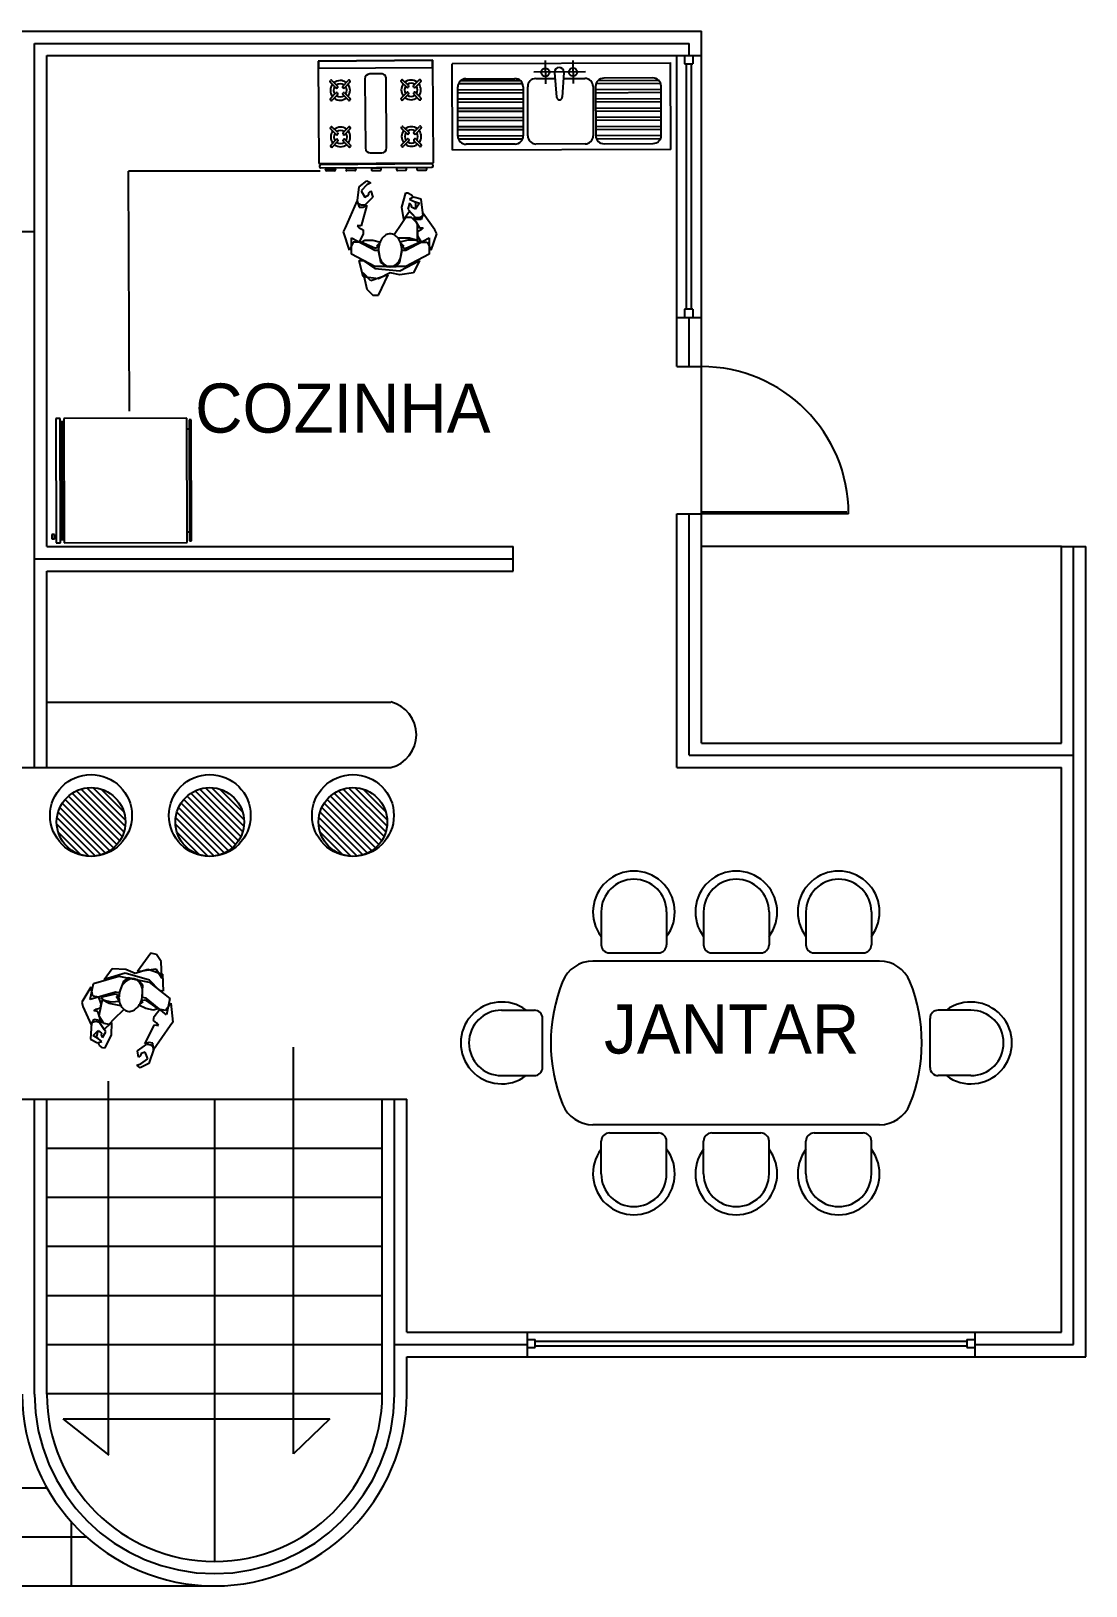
# Model space of a CAD drawing. Header units: millimetres. Extents: x 686.5 to 717.1, y 236.1 to 261.6.
# Drawn here: x 689.84 to 691.452, y 241.307 to 243.682 of the extents above; entities that cross this region are included whole.
import ezdxf

# ---------------------------------------------------------------- set-up
doc = ezdxf.new("R2010")
doc.units = ezdxf.units.MM
doc.linetypes.add('ACAD_ISO04W100', pattern=[30.5, 24, -3, 0.5, -3])
doc.linetypes.add('CENTER2', pattern=[1.125, 0.75, -0.125, 0.125, -0.125])
for name, color, linetype in [('3', 1, 'Continuous'), ('EJE', 4, 'ACAD_ISO04W100'), ('ESCALERAS', 5, 'Continuous'), ('LETREROS', 31, 'Continuous'), ('MUE', 2, 'Continuous'), ('MURO1', 3, 'Continuous'), ('PROYECCIONES', 73, 'ACAD_ISO04W100'), ('PUERTAS', 191, 'Continuous'), ('VENTANAS', 111, 'Continuous')]:
    doc.layers.add(name, color=color, linetype=linetype)

# ---------------------------------------------------------------- blocks, each defined once
blk = doc.blocks.new('SILLA2')
at = {"layer": 'MUE', "color": 2}
for p, q in [((-0.2279, 0.0585), (-0.0311, 0.2553)), ((-0.2266, 0.0194), (0.0081, 0.2541)), ((-0.2196, -0.014), (0.0415, 0.247)), ((-0.2188, 0.108), (-0.0805, 0.2463)), ((-0.2085, -0.0433), (0.0707, 0.2359)), ((-0.194, -0.0693), (0.0967, 0.2215)), ((-0.1766, -0.0923), (0.1197, 0.204)), ((-0.1564, -0.1125), (0.1399, 0.1838)), ((-0.1334, -0.1299), (0.1573, 0.1609)), ((-0.1075, -0.1444), (0.1718, 0.1349)), ((-0.0782, -0.1555), (0.183, 0.1057)), ((-0.0449, -0.1626), (0.19, 0.0723)), ((-0.0058, -0.1639), (0.1913, 0.0332)), ((0.0436, -0.155), (0.1824, -0.0161))]:
    blk.add_line(p, q, dxfattribs=at)
for centre, radius in [((-0.0583, 0.0457), 0.25), ((-0.0183, 0.0457), 0.21)]:
    blk.add_circle(centre, radius, dxfattribs=at)
blk = doc.blocks.new('PERSON')
at = {"layer": '3', "color": 2, "linetype": 'Continuous'}
for p, q in [((-0.2553, 0.2548), (-0.2078, 0.2923)), ((-0.2078, 0.2923), (-0.1841, 0.2798)), ((-0.2672, 0.1548), (-0.2553, 0.2548)), ((-0.2078, 0.2673), (-0.2434, 0.2298)), ((-0.2434, 0.2298), (-0.2197, 0.1923)), ((-0.2197, 0.1923), (-0.1959, 0.2048)), ((-0.1722, 0.1923), (-0.2197, 0.1423)), ((-0.1841, 0.2798), (-0.2078, 0.2673)), ((-0.1959, 0.2173), (-0.1841, 0.2298)), ((-0.1959, 0.2048), (-0.1959, 0.2173)), ((-0.1841, 0.2298), (-0.1722, 0.1923)), ((0.0059, 0.1298), (0.0297, 0.2173)), ((0.0297, 0.2173), (0.0416, 0.2173)), ((0.0416, 0.2173), (0.0653, 0.2048)), ((0.0772, 0.1923), (0.0534, 0.1798)), ((0.0653, 0.2048), (0.0724, 0.1898)), ((0.1247, 0.1798), (0.0772, 0.1923)), ((-0.3384, 0.0048), (-0.2672, 0.1673)), ((-0.2672, 0.1673), (-0.2553, 0.1298)), ((-0.2434, 0.1423), (-0.2672, 0.1548)), ((-0.2553, 0.1298), (-0.2316, 0.1298)), ((-0.2078, 0.1423), (-0.2434, 0.0173)), ((-0.2197, 0.1423), (-0.2434, 0.1423)), ((-0.2316, 0.1298), (-0.2078, 0.1423)), ((0.0178, 0.0548), (0.0059, 0.1298)), ((0.0534, 0.1048), (0.0178, 0.0548)), ((0.0534, 0.1548), (0.0416, 0.1173)), ((0.0416, 0.1173), (0.0891, 0.0673)), ((0.0534, 0.1798), (0.0772, 0.1673)), ((0.0653, 0.1423), (0.0534, 0.1548)), ((0.0891, 0.0673), (0.0534, 0.1048)), ((0.0653, 0.1298), (0.0653, 0.1423)), ((0.0891, 0.1173), (0.0653, 0.1298)), ((0.0772, 0.1673), (0.1128, 0.1548)), ((0.0843, 0.1648), (0.0891, 0.1548)), ((0.1128, 0.1548), (0.0891, 0.1173)), ((0.0891, 0.1548), (0.0891, 0.1173)), ((0.1366, 0.0798), (0.1247, 0.1798)), ((-0.3503, -0.0202), (-0.3384, 0.0048)), ((-0.2672, 0.0173), (-0.2553, 0.0048)), ((-0.2434, 0.0173), (-0.2672, 0.0173)), ((-0.2553, 0.0048), (-0.2316, -0.0077)), ((0.0059, 0.0298), (-0.0408, -0.0391)), ((0.0297, 0.0673), (0.0059, 0.0298)), ((0.0653, 0.0673), (0.0297, 0.0673)), ((0.1009, 0.0298), (0.0653, 0.0673)), ((0.0772, 0.0673), (0.1128, 0.0048)), ((0.1009, 0.0548), (0.0772, 0.0673)), ((0.0891, 0.0673), (0.1128, 0.0673)), ((0.1247, 0.0548), (0.1009, 0.0548)), ((0.1009, -0.0702), (0.1009, 0.0298)), ((0.1128, 0.0673), (0.1366, 0.0798)), ((0.1128, 0.0048), (0.1366, 0.0048)), ((0.1366, 0.0923), (0.1247, 0.0548)), ((0.1366, 0.0048), (0.1247, -0.0077)), ((0.2078, -0.0077), (0.1366, 0.0923)), ((-0.3147, -0.1327), (-0.3503, -0.0202)), ((-0.2909, -0.0827), (-0.3147, -0.1327)), ((-0.3028, -0.1577), (-0.3028, -0.0577)), ((-0.3028, -0.0577), (-0.1603, -0.1327)), ((-0.2553, -0.0827), (-0.2909, -0.0827)), ((-0.2316, -0.0327), (-0.2553, -0.0827)), ((-0.2434, -0.0827), (-0.2197, -0.0702)), ((-0.1603, -0.1202), (-0.2434, -0.0827)), ((-0.2316, -0.0077), (-0.2316, -0.0327)), ((-0.2197, -0.0702), (-0.1722, -0.0702)), ((-0.1722, -0.0702), (-0.1247, -0.0827)), ((-0.1247, -0.0827), (-0.1484, -0.1077)), ((-0.0187, -0.0577), (0.0534, -0.0577)), ((0.0416, -0.0702), (-0.0059, -0.0827)), ((-0.0059, -0.0827), (0.0178, -0.1077)), ((0.0297, -0.1327), (0.1722, -0.0577)), ((0.0297, -0.1202), (0.1128, -0.0827)), ((0.0891, -0.0702), (0.0416, -0.0702)), ((0.0534, -0.0577), (0.1009, -0.0702)), ((0.1128, -0.0827), (0.0891, -0.0702)), ((0.1247, -0.0077), (0.1009, -0.0202)), ((0.1009, -0.0202), (0.1009, -0.0452)), ((0.1009, -0.0452), (0.1247, -0.0827)), ((0.1247, -0.0827), (0.1603, -0.0827)), ((0.1603, -0.0827), (0.1841, -0.1327)), ((0.1722, -0.0577), (0.1722, -0.1577)), ((0.1841, -0.1327), (0.2197, -0.0327)), ((0.2197, -0.0327), (0.2078, -0.0077)), ((-0.3028, -0.1577), (-0.3028, -0.1577)), ((-0.1603, -0.2327), (-0.3028, -0.1577)), ((-0.1484, -0.1202), (-0.1603, -0.1202)), ((-0.1603, -0.1327), (-0.1366, -0.1327)), ((-0.1366, -0.1077), (-0.1484, -0.1202)), ((-0.1484, -0.1077), (-0.1366, -0.1077)), ((-0.1366, -0.1327), (-0.1247, -0.2077)), ((-0.0059, -0.2077), (0.0059, -0.1327)), ((0.0059, -0.1077), (0.0178, -0.1202)), ((0.0178, -0.1077), (0.0059, -0.1077)), ((0.0059, -0.1327), (0.0297, -0.1327)), ((0.0178, -0.1202), (0.0297, -0.1202)), ((0.1722, -0.1577), (0.0297, -0.2327)), ((0.1722, -0.1577), (0.1722, -0.1577)), ((-0.2316, -0.2952), (-0.2553, -0.1952)), ((-0.2553, -0.1952), (-0.2316, -0.1952)), ((-0.2316, -0.1952), (-0.1603, -0.2452)), ((-0.2316, -0.2702), (-0.2078, -0.3702)), ((-0.1841, -0.3202), (-0.2316, -0.2702)), ((-0.0772, -0.2827), (-0.1841, -0.3202)), ((0.0297, -0.2327), (-0.1603, -0.2327)), ((-0.1603, -0.2452), (-0.0059, -0.2577)), ((-0.0653, -0.2702), (-0.1366, -0.3077)), ((-0.1366, -0.4077), (-0.0772, -0.2827)), ((-0.1247, -0.2077), (-0.0891, -0.2327)), ((-0.0891, -0.2327), (-0.0297, -0.2327)), ((-0.0059, -0.2827), (-0.0653, -0.2702)), ((-0.0297, -0.2327), (-0.0059, -0.2077)), ((-0.0059, -0.2577), (0.1128, -0.1952)), ((0.0772, -0.2702), (-0.0059, -0.2827)), ((0.1128, -0.1952), (0.0772, -0.2702)), ((-0.1366, -0.3077), (-0.2316, -0.2952)), ((-0.2078, -0.3702), (-0.1722, -0.4077)), ((-0.1722, -0.4077), (-0.1366, -0.4077))]:
    blk.add_line(p, q, dxfattribs=at)
for centre, radius, start, end in [((0.0045, -0.1329), 0.1412, 163.65557, 180), ((-0.03, -0.1228), 0.1052, 144.70157, 163.65557), ((-0.0519, -0.1073), 0.0785, 120.32972, 144.70157), ((-0.0657, -0.0837), 0.0511, 90, 120.32972), ((-0.0657, -0.0837), 0.0511, 59.67028, 90), ((-0.0795, -0.1073), 0.0785, 35.29843, 59.67028), ((-0.1014, -0.1228), 0.1052, 16.34443, 35.29843), ((-0.1359, -0.1329), 0.1412, 360, 16.34443), ((0.0045, -0.1329), 0.1412, 180, 196.34443), ((-0.03, -0.1431), 0.1052, 196.34443, 215.29843), ((-0.1014, -0.1431), 0.1052, 324.70157, 343.65557), ((-0.1359, -0.1329), 0.1412, 343.65557, 0), ((-0.0519, -0.1585), 0.0785, 215.29843, 239.67028), ((-0.0657, -0.1822), 0.0511, 239.67028, 270), ((-0.0657, -0.1822), 0.0511, 270, 300.32972), ((-0.0795, -0.1585), 0.0785, 300.32972, 324.70157)]:
    blk.add_arc(centre, radius, start, end, dxfattribs=at)
blk = doc.blocks.new('REFRI')
at = {"layer": '3', "color": 2}
for p, q in [((-0.3401, 0.3951), (-0.366, 0.395)), ((-0.366, 0.395), (-0.3659, 0.3775)), ((-0.3401, 0.3776), (-0.3401, 0.3951)), ((0.3684, 0.3693), (-0.3916, 0.3673)), ((-0.3916, 0.3673), (-0.3915, 0.3413)), ((-0.3915, 0.3413), (0.3685, 0.3433)), ((0.3686, 0.3201), (-0.3914, 0.3181)), ((-0.3914, 0.3181), (-0.3895, -0.4319)), ((-0.3717, 0.3182), (-0.3718, 0.3414)), ((-0.3718, 0.3298), (0.3488, 0.3317)), ((-0.3659, 0.3775), (-0.3401, 0.3776)), ((-0.3626, 0.3775), (-0.3626, 0.3674)), ((-0.3434, 0.3776), (-0.3433, 0.3674)), ((0.3489, 0.3201), (0.3488, 0.3433)), ((0.3685, 0.3433), (0.3684, 0.3693)), ((0.3705, -0.4299), (0.3686, 0.3201)), ((-0.3895, -0.4319), (0.3705, -0.4299)), ((0.3603, -0.4445), (-0.3792, -0.4464)), ((-0.3792, -0.4464), (-0.3791, -0.4598)), ((-0.3791, -0.4598), (0.3603, -0.4579)), ((-0.3237, -0.4317), (-0.3236, -0.4462)), ((0.3047, -0.4301), (0.3048, -0.4446)), ((0.3603, -0.4579), (0.3603, -0.4445))]:
    blk.add_line(p, q, dxfattribs=at)
blk = doc.blocks.new('COMEDOR1')
at = {"layer": '3', "color": 2}
for p, q in [((-0.8366, 0.8259), (-0.8366, 0.6259)), ((-0.4366, 0.8259), (-0.4366, 0.6259)), ((-0.211, 0.8259), (-0.211, 0.6259)), ((0.189, 0.8259), (0.189, 0.6259)), ((0.4146, 0.8259), (0.4146, 0.6259)), ((0.8146, 0.8259), (0.8146, 0.6259)), ((-0.7866, 0.5759), (-0.4866, 0.5759)), ((-0.161, 0.5759), (0.139, 0.5759)), ((0.4646, 0.5759), (0.7646, 0.5759)), ((0.8646, 0.5259), (-0.8866, 0.5259)), ((-1.445, 0.2259), (-1.245, 0.2259)), ((1.423, 0.2259), (1.223, 0.2259)), ((-1.195, -0.1241), (-1.195, 0.1759)), ((1.173, -0.1241), (1.173, 0.1759)), ((-1.445, -0.1741), (-1.245, -0.1741)), ((1.423, -0.1741), (1.223, -0.1741)), ((0.8646, -0.4741), (-0.8866, -0.4741)), ((-0.7866, -0.5241), (-0.4866, -0.5241)), ((-0.161, -0.5241), (0.139, -0.5241)), ((0.4646, -0.5241), (0.7646, -0.5241)), ((-0.8366, -0.7741), (-0.8366, -0.5741)), ((-0.4366, -0.7741), (-0.4366, -0.5741)), ((-0.211, -0.7741), (-0.211, -0.5741)), ((0.189, -0.7741), (0.189, -0.5741)), ((0.4146, -0.7741), (0.4146, -0.5741)), ((0.8146, -0.7741), (0.8146, -0.5741))]:
    blk.add_line(p, q, dxfattribs=at)
for centre, radius, start, end in [((-0.6366, 0.8259), 0.25, 323.1301, 216.8699), ((-0.011, 0.8259), 0.25, 323.1301, 216.8699), ((0.6146, 0.8259), 0.25, 323.1301, 216.8699), ((-0.6366, 0.8259), 0.2, 360, 180), ((-0.011, 0.8259), 0.2, 360, 180), ((0.6146, 0.8259), 0.2, 360, 180), ((-0.7866, 0.6259), 0.05, 180, 270), ((-0.4866, 0.6259), 0.05, 270, 360), ((-0.161, 0.6259), 0.05, 180, 270), ((0.139, 0.6259), 0.05, 270, 360), ((0.4646, 0.6259), 0.05, 180, 270), ((0.7646, 0.6259), 0.05, 270, 360), ((-0.8866, 0.3259), 0.2, 90, 157.97569), ((0.8646, 0.3259), 0.2, 22.02431, 90), ((-0.145, 0.0259), 1, 157.97569, 202.02431), ((0.123, 0.0259), 1, 337.97569, 22.02431), ((-1.445, 0.0259), 0.25, 53.1301, 306.8699), ((-1.445, 0.0259), 0.2, 90, 270), ((-1.245, 0.1759), 0.05, 360, 90), ((1.223, 0.1759), 0.05, 90, 180), ((1.423, 0.0259), 0.25, 233.1301, 126.8699), ((1.423, 0.0259), 0.2, 270, 90), ((-1.245, -0.1241), 0.05, 270, 360), ((1.223, -0.1241), 0.05, 180, 270), ((-0.8866, -0.2741), 0.2, 202.02431, 270), ((0.8646, -0.2741), 0.2, 270, 337.97569), ((-0.7866, -0.5741), 0.05, 90, 180), ((-0.4866, -0.5741), 0.05, 360, 90), ((-0.161, -0.5741), 0.05, 90, 180), ((0.139, -0.5741), 0.05, 360, 90), ((0.4646, -0.5741), 0.05, 90, 180), ((0.7646, -0.5741), 0.05, 360, 90), ((-0.6366, -0.7741), 0.25, 143.1301, 36.8699), ((-0.011, -0.7741), 0.25, 143.1301, 36.8699), ((0.6146, -0.7741), 0.25, 143.1301, 36.8699), ((-0.6366, -0.7741), 0.2, 180, 360), ((-0.011, -0.7741), 0.2, 180, 360), ((0.6146, -0.7741), 0.2, 180, 360)]:
    blk.add_arc(centre, radius, start, end, dxfattribs=at)
blk = doc.blocks.new('FREGADERO1')
at = {"layer": '3', "color": 2}
for p, q in [((0.626, 0.2442), (-0.7072, 0.241)), ((-0.706, -0.2856), (-0.7072, 0.241)), ((0.6273, -0.2824), (0.6268, 0.2483)), ((-0.6735, -0.2001), (-0.6742, 0.0999)), ((-0.2777, 0.1191), (-0.6708, 0.1182)), ((-0.2907, 0.1379), (-0.6579, 0.137)), ((-0.6243, 0.15), (-0.3243, 0.1508)), ((-0.2742, 0.1009), (-0.2735, -0.1991)), ((-0.2459, -0.199), (-0.2466, 0.1009)), ((-0.1967, 0.1511), (-0.0795, 0.1513)), ((-0.0826, 0.1878), (-0.0695, 0.0368)), ((-0.0254, 0.1884), (-0.0358, 0.0371)), ((-0.0279, 0.1515), (0.1033, 0.1518)), ((0.1534, 0.1019), (0.1541, -0.1981)), ((0.1682, 0.1027), (0.1699, -0.1973)), ((0.1715, 0.121), (0.5646, 0.1232)), ((0.1844, 0.1398), (0.5516, 0.1419)), ((0.5179, 0.1547), (0.2179, 0.153)), ((0.5699, -0.195), (0.5682, 0.105)), ((-0.2741, 0.0816), (-0.6741, 0.0807)), ((-0.2741, 0.0629), (-0.6741, 0.0619)), ((-0.274, 0.0254), (-0.674, 0.0244)), ((-0.274, 0.0066), (-0.674, 0.0057)), ((0.1683, 0.0834), (0.5683, 0.0857)), ((0.1684, 0.0647), (0.5684, 0.067)), ((0.1686, 0.0272), (0.5686, 0.0295)), ((0.1687, 0.0084), (0.5687, 0.0107)), ((-0.2739, -0.0309), (-0.6739, -0.0318)), ((-0.2738, -0.0496), (-0.6738, -0.0506)), ((-0.2737, -0.0871), (-0.6737, -0.0881)), ((0.169, -0.0291), (0.5689, -0.0268)), ((0.1691, -0.0478), (0.5691, -0.0455)), ((0.1693, -0.0853), (0.5693, -0.083)), ((-0.2737, -0.1059), (-0.6737, -0.1068)), ((-0.2736, -0.1434), (-0.6736, -0.1443)), ((-0.2736, -0.1621), (-0.6736, -0.1631)), ((0.1694, -0.1041), (0.5694, -0.1018)), ((0.1696, -0.1416), (0.5696, -0.1393)), ((0.1697, -0.1603), (0.5697, -0.158)), ((0.6273, -0.2824), (-0.706, -0.2856)), ((-0.2735, -0.1996), (-0.6735, -0.2006)), ((-0.2773, -0.2184), (-0.6696, -0.2193)), ((-0.3234, -0.2492), (-0.6233, -0.25)), ((0.1042, -0.2482), (-0.1958, -0.2489)), ((0.1699, -0.1978), (0.5699, -0.1955)), ((0.1739, -0.2165), (0.5662, -0.2143)), ((0.2202, -0.247), (0.5202, -0.2453))]:
    blk.add_line(p, q, dxfattribs=at)
at = {"layer": '3', "color": 2, "linetype": 'CENTER2'}
for p, q in [((0.1058, 0.1913), (-0.2089, 0.1895)), ((-0.1387, 0.2614), (-0.1384, 0.1195)), ((0.0303, 0.2618), (0.0306, 0.1199))]:
    blk.add_line(p, q, dxfattribs=at)
at = {"layer": '3', "color": 2}
for centre in [(-0.1385, 0.1899), (0.0305, 0.1908)]:
    blk.add_circle(centre, 0.0254, dxfattribs=at)
for centre, radius, start, end in [((-0.054, 0.1903), 0.0287, 0.52956, 180.52956), ((-0.6242, 0.1), 0.05, 90.13687, 180.13687), ((-0.3242, 0.1008), 0.05, 0.13687, 90.13687), ((-0.1966, 0.1011), 0.05, 90.13687, 180.13687), ((0.1034, 0.1018), 0.05, 0.13687, 90.13687), ((0.2182, 0.103), 0.05, 90.32732, 180.32732), ((0.5182, 0.1047), 0.05, 0.32732, 90.32732), ((-0.0526, 0.0383), 0.0169, 180.52956, 0.52956), ((-0.6235, -0.2), 0.05, 180.13687, 270.13687), ((-0.3235, -0.1992), 0.05, 270.13687, 0.13687), ((-0.1959, -0.1989), 0.05, 180.13687, 270.13687), ((0.1041, -0.1982), 0.05, 270.13687, 0.13687), ((0.2199, -0.197), 0.05, 180.32732, 270.32732), ((0.5199, -0.1953), 0.05, 270.32732, 0.32732)]:
    blk.add_arc(centre, radius, start, end, dxfattribs=at)
blk = doc.blocks.new('ESTUFA1')
at = {"layer": '3', "color": 2}
for p, q in [((0.342, 0.3845), (-0.358, 0.3798)), ((-0.3563, 0.3979), (-0.3563, 0.3952)), ((0.3294, 0.4113), (-0.3476, 0.4068)), ((-0.3475, 0.3865), (0.3295, 0.3911)), ((-0.3179, 0.4183), (-0.3179, 0.4163)), ((-0.2635, 0.4251), (-0.3114, 0.4248)), ((-0.3113, 0.4098), (-0.2634, 0.4101)), ((-0.2569, 0.4167), (-0.2569, 0.4187)), ((-0.1938, 0.4191), (-0.1938, 0.4171)), ((-0.1394, 0.426), (-0.1874, 0.4256)), ((-0.1873, 0.4106), (-0.1393, 0.411)), ((-0.1329, 0.4175), (-0.1329, 0.4195)), ((-0.0397, 0.4201), (-0.0397, 0.4181)), ((0.0147, 0.427), (-0.0333, 0.4267)), ((-0.0332, 0.4117), (0.0148, 0.412)), ((0.0212, 0.4185), (0.0212, 0.4205)), ((0.1164, 0.4192), (0.1163, 0.4212)), ((0.1228, 0.4277), (0.1707, 0.428)), ((0.1708, 0.413), (0.1229, 0.4127)), ((0.1773, 0.4216), (0.1773, 0.4196)), ((0.2404, 0.42), (0.2404, 0.422)), ((0.2469, 0.4286), (0.2948, 0.4289)), ((0.2949, 0.4139), (0.247, 0.4136)), ((0.3013, 0.4224), (0.3014, 0.4204)), ((0.3383, 0.3999), (0.3382, 0.4026)), ((0.3462, -0.2421), (0.342, 0.3845)), ((-0.358, 0.3798), (-0.3538, -0.2468)), ((-0.0724, 0.2889), (-0.0695, -0.1338)), ((0.0274, 0.3196), (-0.0426, 0.3191)), ((0.0605, -0.1329), (0.0576, 0.2898)), ((-0.2842, 0.2774), (-0.2828, 0.2788)), ((-0.25, 0.2346), (-0.2841, 0.2682)), ((-0.2834, 0.1688), (-0.2498, 0.2029)), ((-0.2736, 0.2789), (-0.2394, 0.2452)), ((-0.2391, 0.1924), (-0.2728, 0.1583)), ((-0.2394, 0.236), (-0.2408, 0.2346)), ((-0.2406, 0.203), (-0.2391, 0.2016)), ((-0.2078, 0.2454), (-0.1742, 0.2796)), ((-0.2063, 0.2349), (-0.2078, 0.2363)), ((-0.2075, 0.2018), (-0.2061, 0.2032)), ((-0.1733, 0.1589), (-0.2075, 0.1926)), ((-0.1635, 0.269), (-0.1971, 0.2349)), ((-0.1969, 0.2033), (-0.1628, 0.1696)), ((-0.165, 0.2796), (-0.1635, 0.2782)), ((0.1503, 0.2818), (0.1489, 0.2803)), ((0.149, 0.2711), (0.1831, 0.2375)), ((0.1833, 0.2059), (0.1496, 0.1717)), ((0.1936, 0.2482), (0.1595, 0.2818)), ((0.1603, 0.1612), (0.194, 0.1953)), ((0.1923, 0.2375), (0.1937, 0.239)), ((0.1939, 0.2045), (0.1925, 0.2059)), ((0.2589, 0.2825), (0.2253, 0.2484)), ((0.2253, 0.2392), (0.2267, 0.2378)), ((0.227, 0.2062), (0.2256, 0.2047)), ((0.2256, 0.1955), (0.2597, 0.1619)), ((0.2359, 0.2378), (0.2696, 0.272)), ((0.2703, 0.1725), (0.2361, 0.2062)), ((0.2695, 0.2812), (0.2681, 0.2826)), ((-0.2819, 0.1582), (-0.2834, 0.1596)), ((-0.1627, 0.1604), (-0.1641, 0.159)), ((0.1497, 0.1625), (0.1511, 0.1611)), ((0.2689, 0.1619), (0.2703, 0.1634)), ((-0.2808, -0.006), (-0.2822, -0.0074)), ((-0.2822, -0.0166), (-0.2481, -0.0503)), ((-0.2478, -0.0819), (-0.2815, -0.116)), ((-0.2375, -0.0396), (-0.2717, -0.0059)), ((-0.2708, -0.1266), (-0.2372, -0.0924)), ((-0.2389, -0.0502), (-0.2375, -0.0488)), ((-0.2372, -0.0832), (-0.2387, -0.0818)), ((-0.1722, -0.0053), (-0.2059, -0.0394)), ((-0.2058, -0.0486), (-0.2044, -0.05)), ((-0.2042, -0.0816), (-0.2056, -0.083)), ((-0.2056, -0.0922), (-0.1714, -0.1259)), ((-0.1952, -0.0499), (-0.1616, -0.0158)), ((-0.1609, -0.1152), (-0.195, -0.0815)), ((-0.1616, -0.0066), (-0.163, -0.0052)), ((0.1508, -0.0045), (0.1522, -0.0031)), ((0.185, -0.0474), (0.1509, -0.0137)), ((0.1516, -0.1131), (0.1852, -0.079)), ((0.1614, -0.003), (0.1956, -0.0367)), ((0.1959, -0.0895), (0.1622, -0.1236)), ((0.1956, -0.0459), (0.1942, -0.0473)), ((0.1944, -0.0789), (0.1959, -0.0803)), ((0.2272, -0.0365), (0.2608, -0.0023)), ((0.2287, -0.0471), (0.2272, -0.0457)), ((0.2275, -0.0801), (0.2289, -0.0787)), ((0.2617, -0.123), (0.2275, -0.0893)), ((0.2715, -0.0129), (0.2379, -0.047)), ((0.2381, -0.0786), (0.2722, -0.1123)), ((0.27, -0.0023), (0.2715, -0.0037)), ((-0.2815, -0.1252), (-0.28, -0.1266)), ((-0.1622, -0.1258), (-0.1608, -0.1244)), ((-0.0393, -0.1636), (0.0307, -0.1632)), ((0.1531, -0.1237), (0.1516, -0.1223)), ((0.2723, -0.1215), (0.2709, -0.1229)), ((-0.3538, -0.2468), (0.3462, -0.2421)), ((-0.3502, -0.2002), (0.342, -0.1956)), ((-0.3499, -0.2468), (-0.3502, -0.2002)), ((0.3423, -0.2421), (-0.3499, -0.2468)), ((0.342, -0.1956), (0.3423, -0.2421))]:
    blk.add_line(p, q, dxfattribs=at)
for centre, radius, start, end in [((-0.3475, 0.398), 0.00877, 90.38573, 180.38573), ((-0.3475, 0.3953), 0.00878, 180.38573, 270.38573), ((-0.3114, 0.4183), 0.0065, 90.38573, 180.38573), ((-0.3114, 0.4163), 0.0065, 180.38573, 270.38573), ((-0.2634, 0.4186), 0.0065, 0.38573, 90.38573), ((-0.2634, 0.4166), 0.0065, 270.38573, 0.38573), ((-0.1873, 0.4191), 0.0065, 90.38573, 180.38573), ((-0.1873, 0.4171), 0.0065, 180.38573, 270.38573), ((-0.1394, 0.4195), 0.0065, 0.38573, 90.38573), ((-0.1394, 0.4175), 0.0065, 270.38573, 0.38573), ((-0.0332, 0.4202), 0.0065, 90.38573, 180.38573), ((-0.0332, 0.4182), 0.0065, 180.38573, 270.38573), ((0.0147, 0.4205), 0.0065, 0.38573, 90.38573), ((0.0147, 0.4185), 0.0065, 270.38573, 0.38573), ((0.1228, 0.4212), 0.0065, 90.38573, 180.38573), ((0.1229, 0.4192), 0.0065, 180.38573, 270.38573), ((0.1708, 0.4215), 0.0065, 0.38573, 90.38573), ((0.1708, 0.4195), 0.0065, 270.38573, 0.38573), ((0.2469, 0.4221), 0.0065, 90.38573, 180.38573), ((0.2469, 0.4201), 0.0065, 180.38573, 270.38573), ((0.2948, 0.4224), 0.0065, 0.38573, 90.38573), ((0.2949, 0.4204), 0.0065, 270.38573, 0.38573), ((0.3295, 0.4025), 0.00878, 0.38573, 90.38573), ((0.3295, 0.3998), 0.00878, 270.38573, 0.38573), ((-0.0424, 0.2891), 0.03, 90.38573, 180.38573), ((0.0276, 0.2896), 0.03, 0.38573, 90.38573), ((-0.2795, 0.2729), 0.0065, 135.38573, 225.38573), ((-0.2235, 0.2189), 0.06, 142.56648, 218.20497), ((-0.2781, 0.2743), 0.0065, 45.38573, 135.38573), ((-0.2235, 0.2189), 0.04, 146.19265, 214.5788), ((-0.2235, 0.2189), 0.06, 52.56648, 128.20497), ((-0.2454, 0.2392), 0.0065, 225.38573, 315.38573), ((-0.2451, 0.1984), 0.0065, 45.38573, 135.38573), ((-0.2235, 0.2189), 0.04, 56.19265, 124.5788), ((-0.244, 0.2406), 0.0065, 315.38573, 45.38573), ((-0.2437, 0.197), 0.0065, 315.38573, 45.38573), ((-0.2032, 0.2409), 0.0065, 135.38573, 225.38573), ((-0.2029, 0.1972), 0.0065, 135.38573, 225.38573), ((-0.2018, 0.2395), 0.0065, 225.38573, 315.38573), ((-0.2015, 0.1987), 0.0065, 45.38573, 135.38573), ((-0.2235, 0.2189), 0.04, 326.19265, 34.5788), ((-0.2235, 0.2189), 0.06, 322.56648, 38.20497), ((-0.1695, 0.275), 0.0065, 45.38573, 135.38573), ((-0.1681, 0.2736), 0.0065, 315.38573, 45.38573), ((0.1535, 0.2758), 0.0065, 135.38573, 225.38573), ((0.2096, 0.2218), 0.06, 142.56648, 218.20497), ((0.1549, 0.2772), 0.0065, 45.38573, 135.38573), ((0.2096, 0.2218), 0.04, 146.19265, 214.5788), ((0.2096, 0.2218), 0.06, 52.56648, 128.20497), ((0.1877, 0.2421), 0.0065, 225.38573, 315.38573), ((0.1879, 0.2013), 0.0065, 45.38573, 135.38573), ((0.2096, 0.2218), 0.04, 56.19265, 124.5788), ((0.1891, 0.2435), 0.0065, 315.38573, 45.38573), ((0.1894, 0.1999), 0.0065, 315.38573, 45.38573), ((0.2299, 0.2438), 0.0065, 135.38573, 225.38573), ((0.2302, 0.2002), 0.0065, 135.38573, 225.38573), ((0.2313, 0.2424), 0.0065, 225.38573, 315.38573), ((0.2316, 0.2016), 0.0065, 45.38573, 135.38573), ((0.2096, 0.2218), 0.04, 326.19265, 34.5788), ((0.2096, 0.2218), 0.06, 322.56648, 38.20497), ((0.2636, 0.2779), 0.0065, 45.38573, 135.38573), ((0.265, 0.2765), 0.0065, 315.38573, 45.38573), ((-0.2788, 0.1642), 0.0065, 135.38573, 225.38573), ((-0.2774, 0.1628), 0.0065, 225.38573, 315.38573), ((-0.2235, 0.2189), 0.06, 232.56648, 308.20497), ((-0.2235, 0.2189), 0.04, 236.19265, 304.5788), ((-0.1688, 0.1636), 0.0065, 225.38573, 315.38573), ((-0.1674, 0.165), 0.0065, 315.38573, 45.38573), ((0.1543, 0.1672), 0.0065, 135.38573, 225.38573), ((0.1557, 0.1658), 0.0065, 225.38573, 315.38573), ((0.2096, 0.2218), 0.06, 232.56648, 308.20497), ((0.2096, 0.2218), 0.04, 236.19265, 304.5788), ((0.2643, 0.1665), 0.0065, 225.38573, 315.38573), ((0.2657, 0.1679), 0.0065, 315.38573, 45.38573), ((-0.2776, -0.012), 0.0065, 135.38573, 225.38573), ((-0.2215, -0.0659), 0.06, 142.56648, 218.20497), ((-0.2762, -0.0106), 0.0065, 45.38573, 135.38573), ((-0.2215, -0.0659), 0.04, 146.19265, 214.5788), ((-0.2215, -0.0659), 0.06, 52.56648, 128.20497), ((-0.2435, -0.0456), 0.0065, 225.38573, 315.38573), ((-0.2432, -0.0865), 0.0065, 45.38573, 135.38573), ((-0.2215, -0.0659), 0.04, 56.19265, 124.5788), ((-0.2421, -0.0442), 0.0065, 315.38573, 45.38573), ((-0.2418, -0.0879), 0.0065, 315.38573, 45.38573), ((-0.2013, -0.0439), 0.0065, 135.38573, 225.38573), ((-0.201, -0.0876), 0.0065, 135.38573, 225.38573), ((-0.1999, -0.0454), 0.0065, 225.38573, 315.38573), ((-0.1996, -0.0862), 0.0065, 45.38573, 135.38573), ((-0.2215, -0.0659), 0.04, 326.19265, 34.5788), ((-0.2215, -0.0659), 0.06, 322.56648, 38.20497), ((-0.1676, -0.0098), 0.0065, 45.38573, 135.38573), ((-0.1662, -0.0112), 0.0065, 315.38573, 45.38573), ((0.1555, -0.0091), 0.0065, 135.38573, 225.38573), ((0.2115, -0.063), 0.06, 142.56648, 218.20497), ((0.1569, -0.0076), 0.0065, 45.38573, 135.38573), ((0.2115, -0.063), 0.04, 146.19265, 214.5788), ((0.2115, -0.063), 0.06, 52.56648, 128.20497), ((0.1896, -0.0427), 0.0065, 225.38573, 315.38573), ((0.1899, -0.0835), 0.0065, 45.38573, 135.38573), ((0.2115, -0.063), 0.04, 56.19265, 124.5788), ((0.191, -0.0413), 0.0065, 315.38573, 45.38573), ((0.1913, -0.0849), 0.0065, 315.38573, 45.38573), ((0.2318, -0.041), 0.0065, 135.38573, 225.38573), ((0.2321, -0.0847), 0.0065, 135.38573, 225.38573), ((0.2332, -0.0424), 0.0065, 225.38573, 315.38573), ((0.2335, -0.0832), 0.0065, 45.38573, 135.38573), ((0.2115, -0.063), 0.04, 326.19265, 34.5788), ((0.2115, -0.063), 0.06, 322.56648, 38.20497), ((0.2655, -0.0069), 0.0065, 45.38573, 135.38573), ((0.2669, -0.0083), 0.0065, 315.38573, 45.38573), ((-0.2769, -0.1206), 0.0065, 135.38573, 225.38573), ((-0.2755, -0.122), 0.0065, 225.38573, 315.38573), ((-0.2215, -0.0659), 0.06, 232.56648, 308.20497), ((-0.2215, -0.0659), 0.04, 236.19265, 304.5788), ((-0.1669, -0.1213), 0.0065, 225.38573, 315.38573), ((-0.1655, -0.1198), 0.0065, 315.38573, 45.38573), ((-0.0395, -0.1336), 0.03, 180.38573, 270.38573), ((0.0305, -0.1332), 0.03, 270.38573, 0.38573), ((0.1562, -0.1177), 0.0065, 135.38573, 225.38573), ((0.1576, -0.1191), 0.0065, 225.38573, 315.38573), ((0.2115, -0.063), 0.06, 232.56648, 308.20497), ((0.2115, -0.063), 0.04, 236.19265, 304.5788), ((0.2662, -0.1183), 0.0065, 225.38573, 315.38573), ((0.2676, -0.1169), 0.0065, 315.38573, 45.38573)]:
    blk.add_arc(centre, radius, start, end, dxfattribs=at)

msp = doc.modelspace()

# ---------------------------------------------------------------- linework, layer by layer
at = {"layer": 'EJE'}
for p, q in [((689.8456, 242.5574), (689.8456, 243.6636)), ((689.8456, 243.6636), (690.8456, 243.6636)), ((690.8456, 243.6449), (690.8456, 243.6636)), ((689.7268, 243.3761), (689.8456, 243.3761)), ((690.8456, 243.1699), (690.8456, 243.2449)), ((690.8456, 242.5761), (690.8456, 242.9449)), ((691.4331, 241.6761), (691.4331, 242.8949)), ((689.8456, 242.8761), (690.5768, 242.8761)), ((690.8456, 242.5761), (691.4331, 242.5761)), ((689.8456, 241.6003), (689.8456, 242.0511)), ((690.3956, 241.6003), (690.3956, 242.0511)), ((690.3956, 241.6761), (690.5982, 241.6761)), ((691.2823, 241.6761), (691.4331, 241.6761))]:
    msp.add_line(p, q, dxfattribs=at)
msp.add_arc((690.1206, 241.6011), 0.275, 180.175, 359.825, dxfattribs=at)
at = {"layer": 'ESCALERAS'}
for p, q in [((689.8643, 242.0511), (690.3768, 242.0511)), ((690.1206, 242.0511), (690.1206, 241.3449)), ((689.8643, 241.9761), (690.3768, 241.9761)), ((689.8643, 241.9011), (690.3768, 241.9011)), ((689.8643, 241.8261), (690.3768, 241.8261)), ((689.8643, 241.7511), (690.3768, 241.7511)), ((689.8643, 241.6761), (690.3768, 241.6761)), ((689.8643, 241.6011), (690.3768, 241.6011))]:
    msp.add_line(p, q, dxfattribs=at)
at = {"layer": 'MUE'}
for p, q in [((690.2817, 243.4685), (689.9893, 243.4685)), ((689.9905, 243.102), (689.9893, 243.4685)), ((689.8643, 242.6574), (690.3899, 242.6574)), ((689.8643, 242.5574), (690.3899, 242.5574)), ((690.241, 241.509), (690.241, 242.1302)), ((689.9581, 242.0784), (689.9581, 241.5087)), ((689.8895, 241.5626), (690.2965, 241.5626)), ((689.9598, 241.5071), (689.8895, 241.5626)), ((690.2965, 241.5626), (690.241, 241.509)), ((688.9268, 241.4574), (689.8644, 241.4574)), ((689.9018, 241.3074), (689.9018, 241.4051)), ((688.9268, 241.3824), (689.9245, 241.3824)), ((688.9268, 241.3074), (690.1206, 241.3074))]:
    msp.add_line(p, q, dxfattribs=at)
msp.add_arc((690.3772, 242.6075), 0.0517, 284.172, 75.828, dxfattribs=at)
at = {"layer": 'MURO1'}
for p, q in [((689.8268, 243.6824), (690.8643, 243.6824)), ((690.8643, 243.1699), (690.8643, 243.6824)), ((689.8643, 243.6449), (690.8643, 243.6449)), ((689.8643, 242.8949), (689.8643, 243.6449)), ((690.8268, 243.1699), (690.8268, 243.6449)), ((690.8268, 243.2449), (690.8643, 243.2449)), ((690.8268, 243.1699), (690.8643, 243.1699)), ((690.8268, 242.9449), (690.8643, 242.9449)), ((690.8268, 242.5574), (690.8268, 242.9449)), ((690.8643, 242.5949), (690.8643, 242.9449)), ((689.8643, 242.8949), (690.5768, 242.8949)), ((690.5768, 242.8574), (690.5768, 242.8949)), ((691.4143, 242.8949), (691.4518, 242.8949)), ((691.4143, 242.5949), (691.4143, 242.8949)), ((691.4518, 241.6574), (691.4518, 242.8949)), ((689.8643, 242.8574), (690.5768, 242.8574)), ((689.8643, 242.5574), (689.8643, 242.8574)), ((690.8643, 242.5949), (691.4143, 242.5949)), ((689.8268, 242.5574), (689.8643, 242.5574)), ((690.8268, 242.5574), (691.4143, 242.5574)), ((691.4143, 241.6949), (691.4143, 242.5574)), ((689.8268, 242.0511), (689.8643, 242.0511)), ((689.8643, 241.6003), (689.8643, 242.0511)), ((690.3768, 241.6003), (690.3768, 242.0511)), ((690.3768, 242.0511), (690.4143, 242.0511)), ((690.4143, 241.6949), (690.4143, 242.0511)), ((690.4143, 241.6949), (691.4143, 241.6949)), ((690.5982, 241.6949), (690.5982, 241.6574)), ((691.2823, 241.6949), (691.2823, 241.6574)), ((690.4143, 241.6003), (690.4143, 241.6574)), ((690.4143, 241.6574), (691.4518, 241.6574))]:
    msp.add_line(p, q, dxfattribs=at)
for radius, start, end in [(0.2938, 180.1639, 359.8361), (0.2563, 180.1879, 359.8121)]:
    msp.add_arc((690.1206, 241.6011), radius, start, end, dxfattribs=at)
at = {"layer": 'PROYECCIONES'}
msp.add_line((691.4143, 242.8949), (690.8643, 242.8949), dxfattribs=at)
at = {"layer": 'PUERTAS'}
for p, q in [((690.8643, 242.9449), (690.8643, 243.1699)), ((691.0868, 242.9474), (690.8643, 242.9474)), ((691.0893, 242.9449), (690.8643, 242.9449))]:
    msp.add_line(p, q, dxfattribs=at)
msp.add_arc((690.8643, 242.9449), 0.225, 0, 90, dxfattribs=at)
at = {"layer": 'VENTANAS'}
for p, q in [((690.8388, 243.6449), (690.8388, 243.6324)), ((690.8388, 243.6324), (690.8513, 243.6324)), ((690.8413, 243.6324), (690.8413, 243.2574)), ((690.8488, 243.6324), (690.8488, 243.2574)), ((690.8513, 243.6449), (690.8513, 243.6324)), ((690.8513, 243.2574), (690.8388, 243.2574)), ((690.8388, 243.2574), (690.8388, 243.2449)), ((690.8513, 243.2574), (690.8513, 243.2449)), ((690.598, 241.6839), (690.6105, 241.6839)), ((690.6105, 241.6714), (690.6105, 241.6839)), ((690.6105, 241.6814), (691.2698, 241.6814)), ((691.2698, 241.6839), (691.2698, 241.6714)), ((691.2698, 241.6839), (691.2823, 241.6839)), ((690.598, 241.6714), (690.6105, 241.6714)), ((690.6105, 241.6739), (691.2698, 241.6739)), ((691.2698, 241.6714), (691.2823, 241.6714))]:
    msp.add_line(p, q, dxfattribs=at)

# ---------------------------------------------------------------- block references
at = {"layer": 'MUE', "yscale": 0.25, "zscale": 0.25}
for name, p, xscale, rotation in [('ESTUFA1', (690.3654, 243.5761), 0.25, 180), ('REFRI', (689.9705, 242.9984), 0.25, 90), ('SILLA2', (689.9204, 242.4697), 0.25, 270), ('SILLA2', (690.1018, 242.4697), 0.25, 270), ('SILLA2', (690.3206, 242.4697), 0.25, 270), ('PERSON', (689.9701, 242.1804), 0.2499999999999885, 168.8331455570889)]:
    msp.add_blockref(name, p, dxfattribs=dict(at, xscale=xscale, rotation=rotation))
at = {"layer": 'MUE', "xscale": 0.25, "yscale": 0.25, "zscale": 0.25}
for name, p in [('FREGADERO1', (690.6606, 243.5721)), ('PERSON', (690.4053, 243.3808))]:
    msp.add_blockref(name, p, dxfattribs=at)
at = {"layer": 'MURO1', "xscale": 0.25, "yscale": 0.25, "zscale": 0.25}
msp.add_blockref('COMEDOR1', (690.9204, 242.1303), dxfattribs=at)

# ---------------------------------------------------------------- texts
at = {"layer": 'LETREROS', "color": 1}
for s, p in [('COZINHA', (690.0909, 243.069)), ('JANTAR', (690.7156, 242.1205))]:
    msp.add_text(s, height=0.075, dxfattribs=at).set_placement(p)

doc.saveas('drawing.dxf')
